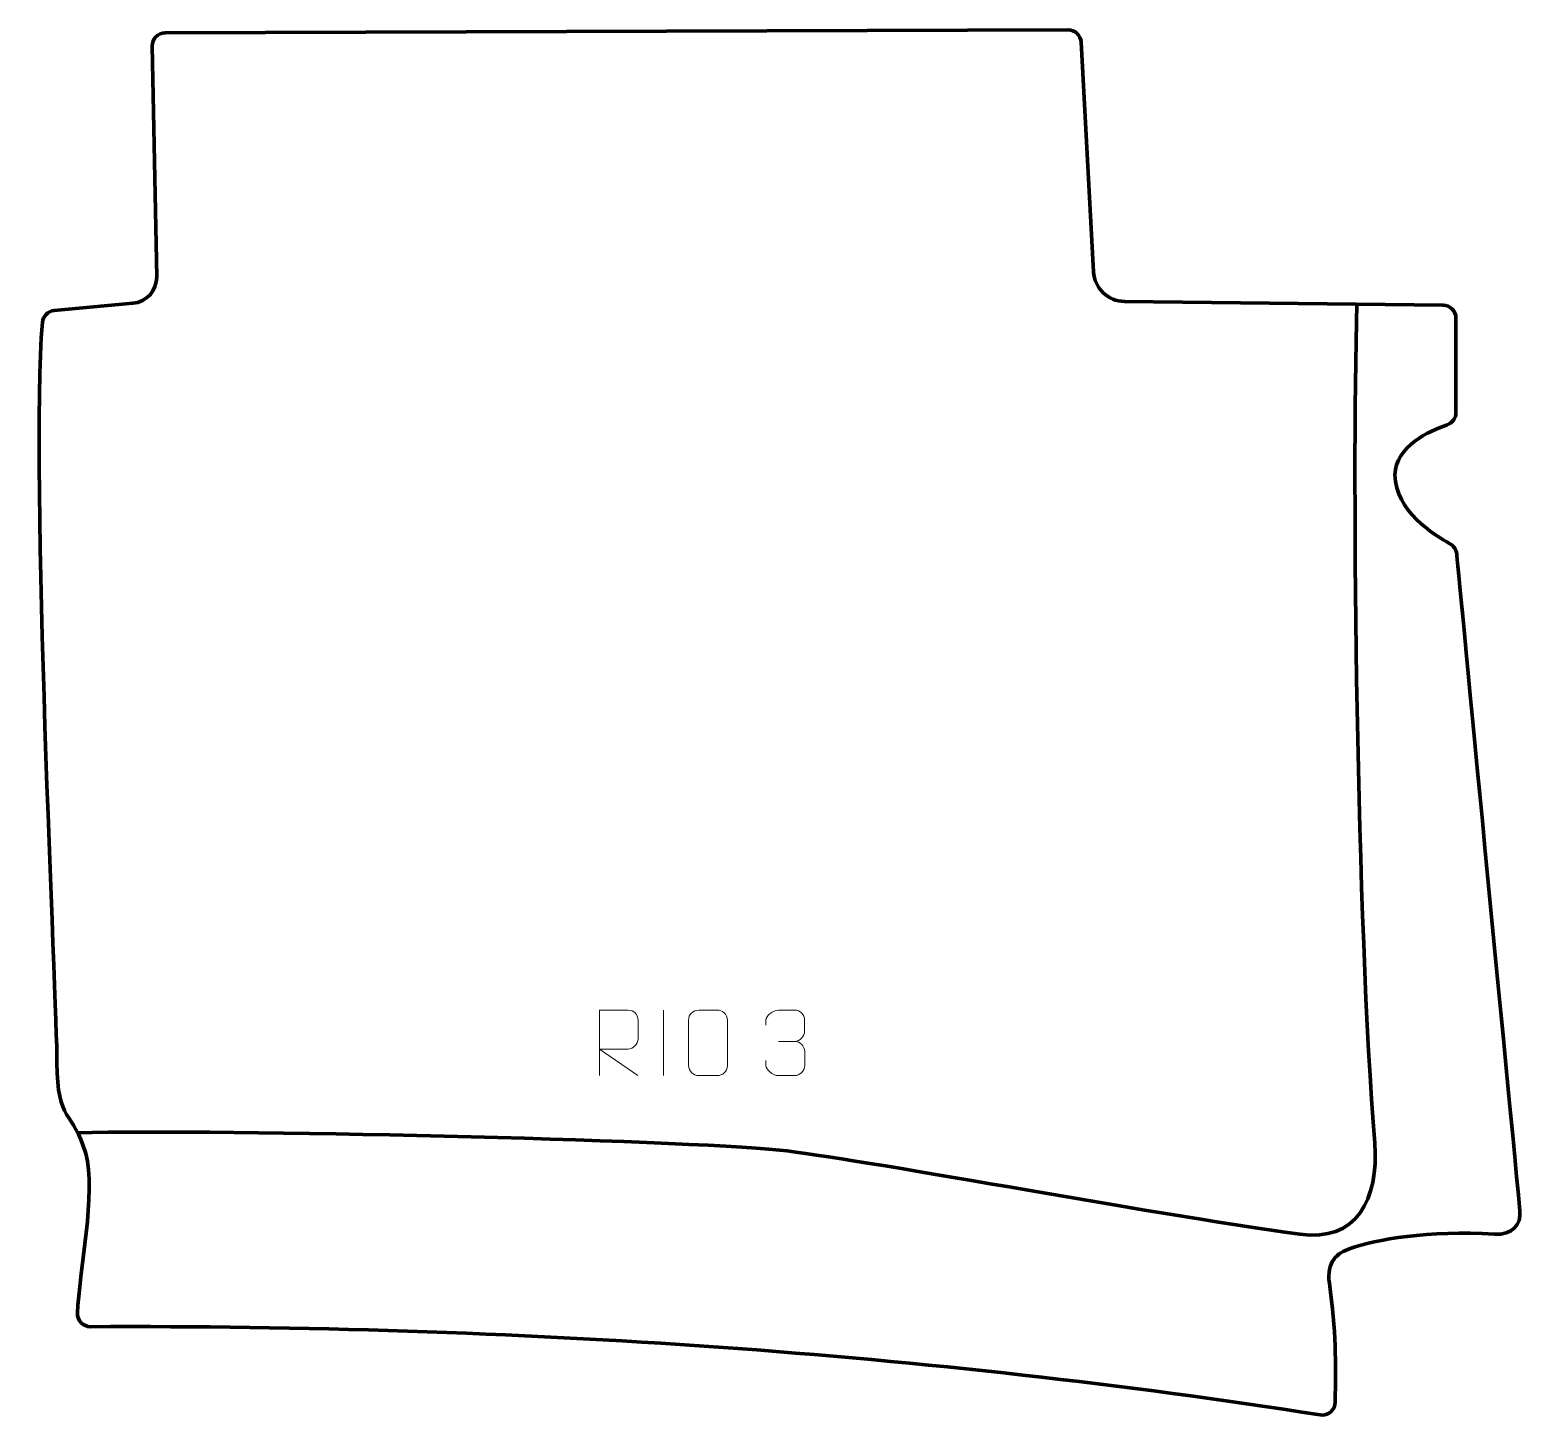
# Model space of a CAD drawing. Header units: millimetres. Extents: x -286 to 283, y -264 to 264.
import ezdxf

# ---------------------------------------------------------------- set-up
doc = ezdxf.new("R2010")
doc.units = ezdxf.units.MM
doc.header["$MEASUREMENT"] = 0
for name, color, linetype in [('layer 1', 7, 'Continuous'), ('layer 2', 7, 'Continuous'), ('layer 3', 7, 'Continuous')]:
    doc.layers.add(name, color=color, linetype=linetype)

msp = doc.modelspace()

# ---------------------------------------------------------------- linework, layer by layer
at = {"layer": 'layer 1', "color": 250, "lineweight": 9}
for points, knots in [([(-68.6215, -134.6041), (-68.6215, -134.6041), (-68.6215, -109.6506), (-68.6215, -109.6506), (-68.6215, -109.6506), (-65.0267, -109.6506), (-61.4312, -109.6506), (-57.836, -109.6506), (-57.836, -109.6506), (-55.5107, -109.6883), (-53.9534, -111.1783), (-53.9575, -113.5447), (-53.9575, -113.5447), (-53.9579, -115.5802), (-53.9579, -118.6396), (-53.9575, -120.6756), (-53.9575, -120.6756), (-53.964, -122.5511), (-55.7763, -124.4929), (-57.7858, -124.512), (-57.7858, -124.512), (-57.7858, -124.512), (-68.6215, -124.512), (-68.6215, -124.512), (-68.6215, -124.512), (-68.6215, -124.512), (-53.9668, -134.6041), (-53.9668, -134.6041)], [0, 0, 0, 0, 0.125, 0.125, 0.125, 0.125, 0.25, 0.25, 0.25, 0.25, 0.375, 0.375, 0.375, 0.375, 0.5, 0.5, 0.5, 0.5, 0.625, 0.625, 0.625, 0.625, 0.75, 0.75, 0.75, 0.75, 1, 1, 1, 1]), ([(-30.8091, -109.6509), (-28.4834, -109.6509), (-26.1573, -109.6509), (-23.8312, -109.6509), (-23.8312, -109.6509), (-21.8846, -109.6153), (-19.8932, -111.1069), (-19.8665, -113.5445), (-19.8665, -113.5445), (-19.8669, -119.2914), (-19.8669, -125.0387), (-19.8665, -130.7864), (-19.8665, -130.7864), (-20.0063, -133.1098), (-21.6835, -134.5894), (-23.8312, -134.6002), (-23.8312, -134.6002), (-26.1631, -134.5998), (-28.495, -134.5998), (-30.8265, -134.6002), (-30.8265, -134.6002), (-32.7515, -134.7056), (-34.7236, -132.8211), (-34.7124, -130.8038), (-34.7124, -130.8038), (-34.7121, -125.0337), (-34.7121, -119.264), (-34.7124, -113.4947), (-34.7124, -113.4947), (-34.7082, -111.3566), (-32.9615, -109.6374), (-30.8091, -109.6509)], [0, 0, 0, 0, 0.11111111, 0.11111111, 0.11111111, 0.11111111, 0.22222222, 0.22222222, 0.22222222, 0.22222222, 0.33333333, 0.33333333, 0.33333333, 0.33333333, 0.44444444, 0.44444444, 0.44444444, 0.44444444, 0.55555556, 0.55555556, 0.55555556, 0.55555556, 0.66666667, 0.66666667, 0.66666667, 0.66666667, 0.77777778, 0.77777778, 0.77777778, 0.77777778, 1, 1, 1, 1]), ([(-5.1733, -115.3349), (-5.1733, -115.3349), (-5.1733, -113.4777), (-5.1733, -113.4777), (-5.1733, -113.4777), (-5.1876, -111.7358), (-2.5231, -109.6177), (-0.464, -109.6404), (-0.464, -109.6404), (1.6001, -109.6404), (3.6641, -109.6404), (5.7278, -109.6404), (5.7278, -109.6404), (7.9223, -109.6316), (9.5206, -111.4784), (9.565, -113.3905), (9.565, -113.3905), (9.5646, -114.8256), (9.5646, -116.2607), (9.565, -117.6962), (9.565, -117.6962), (9.5164, -119.3497), (7.9138, -121.5797), (5.7155, -121.5697), (5.7155, -121.5697), (7.9192, -121.5809), (9.5272, -123.3841), (9.5812, -125.4436), (9.5812, -125.4436), (9.5808, -127.2283), (9.5808, -129.013), (9.5812, -130.7981), (9.5812, -130.7981), (9.5913, -132.8595), (7.5364, -134.6226), (5.7155, -134.6145), (5.7155, -134.6145), (3.6502, -134.6142), (1.585, -134.6142), (-0.4806, -134.6145), (-0.4806, -134.6145), (-2.6492, -134.603), (-5.1802, -132.2028), (-5.1988, -130.741), (-5.1988, -130.741), (-5.1988, -130.741), (-5.1988, -128.8324), (-5.1988, -128.8324)], [0, 0, 0, 0, 0.07692308, 0.07692308, 0.07692308, 0.07692308, 0.15384615, 0.15384615, 0.15384615, 0.15384615, 0.23076923, 0.23076923, 0.23076923, 0.23076923, 0.30769231, 0.30769231, 0.30769231, 0.30769231, 0.38461538, 0.38461538, 0.38461538, 0.38461538, 0.46153846, 0.46153846, 0.46153846, 0.46153846, 0.53846154, 0.53846154, 0.53846154, 0.53846154, 0.61538462, 0.61538462, 0.61538462, 0.61538462, 0.69230769, 0.69230769, 0.69230769, 0.69230769, 0.76923077, 0.76923077, 0.76923077, 0.76923077, 0.84615385, 0.84615385, 0.84615385, 0.84615385, 1, 1, 1, 1])]:
    msp.add_open_spline(points, degree=3, knots=knots, dxfattribs=at)
for points in [[(-44.2895, -109.6403), (-44.2895, -109.6403), (-44.2895, -134.6144), (-44.2895, -134.6144)], [(-0.4636, -121.5801), (-0.4636, -121.5801), (5.7328, -121.5801), (5.7328, -121.5801)]]:
    msp.add_open_spline(points, degree=3, dxfattribs=at)
at = {"layer": 'layer 2', "color": 230, "lineweight": 200}
msp.add_open_spline([(-262.64, -230.3008), (-265.4756, -230.3125), (-267.745, -227.9665), (-267.6473, -225.1326), (-267.6473, -225.1326), (-267.1149, -209.7176), (-260.2922, -179.0718), (-264.5132, -164.2982), (-264.5132, -164.2982), (-269.2856, -147.5949), (-275.4493, -152.7571), (-275.4493, -129.6907), (-275.4493, -129.6907), (-275.4493, -107.2128), (-285.8055, 95.5794), (-281.0264, 152.4733), (-281.0264, 152.4733), (-280.8239, 154.8817), (-278.9164, 156.7934), (-276.5098, 157.0143), (-276.5098, 157.0143), (-276.5098, 157.0143), (-246.5187, 159.7656), (-246.5187, 159.7656), (-246.5187, 159.7656), (-241.3064, 160.2439), (-237.349, 164.6667), (-237.4509, 169.8998), (-237.4509, 169.8998), (-237.4509, 169.8998), (-239.1598, 257.7521), (-239.1598, 257.7521), (-239.1598, 257.7521), (-239.2141, 260.5394), (-236.9747, 262.8307), (-234.187, 262.8398), (-234.187, 262.8398), (-234.187, 262.8398), (109.9484, 263.9998), (109.9484, 263.9998), (109.9484, 263.9998), (112.6069, 264.0089), (114.8058, 261.9321), (114.949, 259.2775), (114.949, 259.2775), (114.949, 259.2775), (119.6583, 171.8175), (119.6583, 171.8175), (119.6583, 171.8175), (119.9976, 165.5152), (125.1694, 160.5576), (131.4805, 160.4845), (131.4805, 160.4845), (131.4805, 160.4845), (252.9321, 159.0805), (252.9321, 159.0805), (252.9321, 159.0805), (255.6657, 159.0487), (257.8657, 156.8238), (257.8657, 154.0897), (257.8657, 154.0897), (257.8657, 154.0897), (257.8657, 118.1685), (257.8657, 118.1685), (257.8657, 118.1685), (257.8657, 116.0416), (256.5202, 114.1461), (254.5093, 113.4533), (254.5093, 113.4533), (248.0673, 111.2336), (234.6003, 105.29), (234.6003, 94.3973), (234.6003, 94.3973), (234.6003, 80.7984), (249.66, 71.3185), (255.5465, 68.1326), (255.5465, 68.1326), (257.0045, 67.3434), (257.969, 65.8762), (258.1271, 64.2263), (258.1271, 64.2263), (258.1271, 64.2263), (276.2133, -123.4095), (282.2422, -186.2883), (282.2422, -186.2883), (282.7104, -191.1714), (279.4564, -195.4545), (272.4939, -195.0354), (272.4939, -195.0354), (247.524, -193.5318), (227.0791, -197.0804), (217.5308, -200.4731), (217.5308, -200.4731), (212.5118, -202.2564), (208.4362, -205.6466), (209.6039, -213.745), (209.6039, -213.745), (212.2561, -232.1395), (211.9312, -243.7903), (211.8486, -259.0264), (211.8486, -259.0264), (211.832, -262.0854), (209.1072, -264.4116), (206.0849, -263.9389), (206.0849, -263.9389), (56.7763, -240.5772), (-99.9925, -229.6298), (-262.64, -230.3008)], degree=3, knots=[0, 0, 0, 0, 0.03571429, 0.03571429, 0.03571429, 0.03571429, 0.07142857, 0.07142857, 0.07142857, 0.07142857, 0.10714286, 0.10714286, 0.10714286, 0.10714286, 0.14285714, 0.14285714, 0.14285714, 0.14285714, 0.17857143, 0.17857143, 0.17857143, 0.17857143, 0.21428571, 0.21428571, 0.21428571, 0.21428571, 0.25, 0.25, 0.25, 0.25, 0.28571429, 0.28571429, 0.28571429, 0.28571429, 0.32142857, 0.32142857, 0.32142857, 0.32142857, 0.35714286, 0.35714286, 0.35714286, 0.35714286, 0.39285714, 0.39285714, 0.39285714, 0.39285714, 0.42857143, 0.42857143, 0.42857143, 0.42857143, 0.46428571, 0.46428571, 0.46428571, 0.46428571, 0.5, 0.5, 0.5, 0.5, 0.53571429, 0.53571429, 0.53571429, 0.53571429, 0.57142857, 0.57142857, 0.57142857, 0.57142857, 0.60714286, 0.60714286, 0.60714286, 0.60714286, 0.64285714, 0.64285714, 0.64285714, 0.64285714, 0.67857143, 0.67857143, 0.67857143, 0.67857143, 0.71428571, 0.71428571, 0.71428571, 0.71428571, 0.75, 0.75, 0.75, 0.75, 0.78571429, 0.78571429, 0.78571429, 0.78571429, 0.82142857, 0.82142857, 0.82142857, 0.82142857, 0.85714286, 0.85714286, 0.85714286, 0.85714286, 0.89285714, 0.89285714, 0.89285714, 0.89285714, 0.92857143, 0.92857143, 0.92857143, 0.92857143, 1, 1, 1, 1], dxfattribs=at)
at = {"layer": 'layer 3', "color": 142, "lineweight": 200}
msp.add_open_spline([(-267.5285, -156.4101), (-212.6053, -154.9464), (-39.2125, -159.0301), (-0.0052, -163.0148), (-0.0052, -163.0148), (27.896, -165.85), (139.408, -186.9204), (198.3329, -195.101), (198.3329, -195.101), (219.7539, -198.0745), (228.5895, -181.9289), (226.8701, -160.371), (226.8701, -160.371), (220.0904, -75.3597), (218.0799, 89.1921), (220.0872, 159.4601)], degree=3, knots=[0, 0, 0, 0, 0.2, 0.2, 0.2, 0.2, 0.4, 0.4, 0.4, 0.4, 0.6, 0.6, 0.6, 0.6, 1, 1, 1, 1], dxfattribs=at)

doc.saveas('drawing.dxf')
